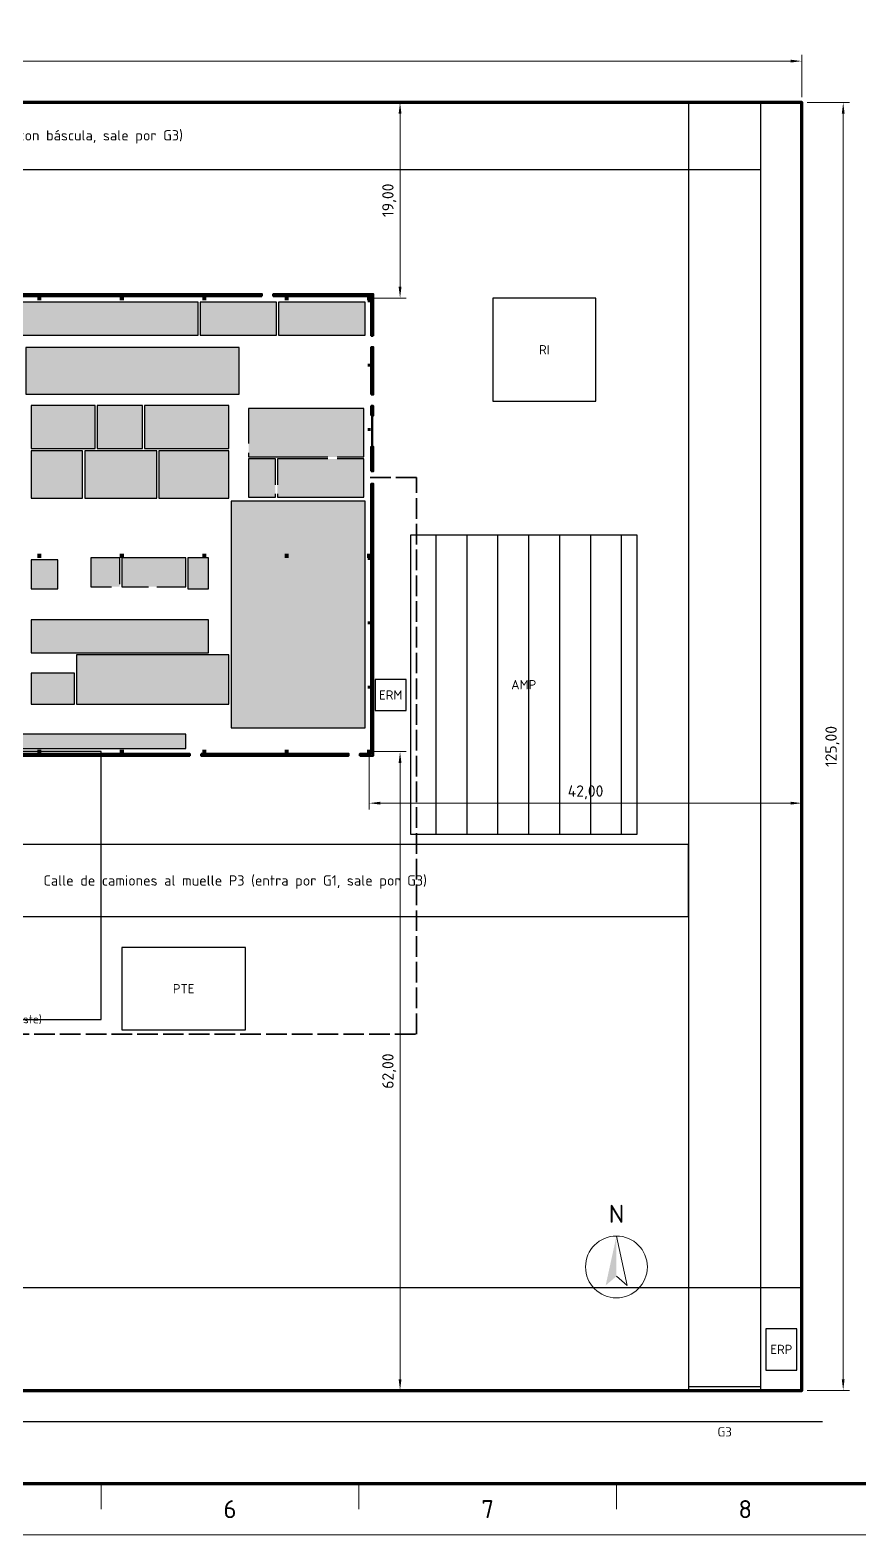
# Model space of a CAD drawing. Header units: millimetres. Extents: x 0 to 1682, y 0 to 1189.
# Drawn here: x 227.2 to 388, y 0 to 292 of the extents above; entities that cross this region are included whole.
import ezdxf
from ezdxf.enums import TextEntityAlignment as Align

# ---------------------------------------------------------------- set-up
doc = ezdxf.new("R2010")
doc.units = ezdxf.units.MM
doc.linetypes.add('IRAM-E-TRAZOS', pattern=[5, 4, -1])
for name, color, linetype, lineweight in [('06-TEXTO', 7, 'CONTINUOUS', 25), ('07-RECUADRO', 7, 'CONTINUOUS', 70), ('08-FINA', 5, 'CONTINUOUS', 18), ('A-ABERTURA', 7, 'CONTINUOUS', 25), ('A-COLUMNA', 7, 'CONTINUOUS', 50), ('A-COTA', 7, 'CONTINUOUS', 18), ('A-EXTERIOR', 8, 'CONTINUOUS', 25), ('A-LOCAL', 7, 'CONTINUOUS', 25), ('A-MURO', 7, 'CONTINUOUS', 50), ('A-RELLENO', 9, 'CONTINUOUS', 13), ('A-SECTOR', 1, 'CONTINUOUS', 25), ('A-TEXTO', 7, 'CONTINUOUS', 18)]:
    doc.layers.add(name, color=color, linetype=linetype, lineweight=lineweight)
doc.layers.add('A-PASILLO', color=2, linetype='IRAM-E-TRAZOS', lineweight=35, true_color=0xd7a500)
doc.layers.add('A-VENTANA', color=4, linetype='CONTINUOUS', lineweight=18, true_color=0x0096c8)
doc.styles.add('ISO3098', font='isocpeur.ttf')
doc.dimstyles.new('FLAMA-IRAM', dxfattribs={"dimtxt": 3.5, "dimasz": 3.5, "dimexe": 2, "dimexo": 1.5, "dimgap": 1, "dimtad": 1, "dimdec": 1, "dimtxsty": 'ISO3098', "dimblk": 'IRAM_FLECHA', "dimblk1": 'IRAM_FLECHA', "dimblk2": 'IRAM_FLECHA', "dimcen": 2.5, "dimclrd": 3, "dimclre": 3, "dimclrt": 3, "dimazin": 3, "dimtfac": 1, "dimtmove": 0, "dimatfit": 3, "dimlwd": 18, "dimlwe": 18})

# ---------------------------------------------------------------- blocks, each defined once
blk = doc.blocks.new('IRAM_FLECHA')
blk.add_solid([(0, 0), (-1, 0.125), (-1, -0.125)])

msp = doc.modelspace()

# ---------------------------------------------------------------- hatches: boundary and pattern name
at = {"layer": 'A-COLUMNA', "true_color": 0x000000}
h = msp.add_hatch(color=7, dxfattribs=at)
h.dxf.hatch_style = 1
h.paths.add_polyline_path([(228.6, 239.6), (229.4, 239.6), (229.4, 240.4), (228.6, 240.4)])
h = msp.add_hatch(color=7, dxfattribs=at)
h.dxf.hatch_style = 1
h.paths.add_polyline_path([(244.6, 239.6), (245.4, 239.6), (245.4, 240.4), (244.6, 240.4)])
h = msp.add_hatch(color=7, dxfattribs=at)
h.dxf.hatch_style = 1
h.paths.add_polyline_path([(260.6, 239.6), (261.4, 239.6), (261.4, 240.4), (260.6, 240.4)])
h = msp.add_hatch(color=7, dxfattribs=at)
h.dxf.hatch_style = 1
h.paths.add_polyline_path([(276.6, 239.6), (277.4, 239.6), (277.4, 240.4), (276.6, 240.4)])
h = msp.add_hatch(color=7, dxfattribs=at)
h.dxf.hatch_style = 1
h.paths.add_polyline_path([(292.6, 239.6), (293.4, 239.6), (293.4, 240.4), (292.6, 240.4)])
h = msp.add_hatch(color=7, dxfattribs=at)
h.dxf.hatch_style = 1
h.paths.add_polyline_path([(292.7, 239.2), (293.3, 239.2), (293.3, 239.8), (292.7, 239.8)])
h = msp.add_hatch(color=7, dxfattribs=at)
h.dxf.hatch_style = 1
h.paths.add_polyline_path([(292.7, 226.7), (293.3, 226.7), (293.3, 227.3), (292.7, 227.3)])
h = msp.add_hatch(color=7, dxfattribs=at)
h.dxf.hatch_style = 1
h.paths.add_polyline_path([(292.7, 214.2), (293.3, 214.2), (293.3, 214.8), (292.7, 214.8)])
h = msp.add_hatch(color=7, dxfattribs=at)
h.dxf.hatch_style = 1
h.paths.add_polyline_path([(228.6, 189.6), (229.4, 189.6), (229.4, 190.4), (228.6, 190.4)])
h = msp.add_hatch(color=7, dxfattribs=at)
h.dxf.hatch_style = 1
h.paths.add_polyline_path([(244.6, 189.6), (245.4, 189.6), (245.4, 190.4), (244.6, 190.4)])
h = msp.add_hatch(color=7, dxfattribs=at)
h.dxf.hatch_style = 1
h.paths.add_polyline_path([(260.6, 189.6), (261.4, 189.6), (261.4, 190.4), (260.6, 190.4)])
h = msp.add_hatch(color=7, dxfattribs=at)
h.dxf.hatch_style = 1
h.paths.add_polyline_path([(276.6, 189.6), (277.4, 189.6), (277.4, 190.4), (276.6, 190.4)])
h = msp.add_hatch(color=7, dxfattribs=at)
h.dxf.hatch_style = 1
h.paths.add_polyline_path([(292.6, 189.6), (293.4, 189.6), (293.4, 190.4), (292.6, 190.4)])
h = msp.add_hatch(color=7, dxfattribs=at)
h.dxf.hatch_style = 1
h.paths.add_polyline_path([(292.7, 189.2), (293.3, 189.2), (293.3, 189.8), (292.7, 189.8)])
h = msp.add_hatch(color=7, dxfattribs=at)
h.dxf.hatch_style = 1
h.paths.add_polyline_path([(292.7, 176.7), (293.3, 176.7), (293.3, 177.3), (292.7, 177.3)])
h = msp.add_hatch(color=7, dxfattribs=at)
h.dxf.hatch_style = 1
h.paths.add_polyline_path([(292.7, 164.2), (293.3, 164.2), (293.3, 164.8), (292.7, 164.8)])
h = msp.add_hatch(color=7, dxfattribs=at)
h.dxf.hatch_style = 1
h.paths.add_polyline_path([(228.6, 151.6), (229.4, 151.6), (229.4, 152.4), (228.6, 152.4)])
h = msp.add_hatch(color=7, dxfattribs=at)
h.dxf.hatch_style = 1
h.paths.add_polyline_path([(244.6, 151.6), (245.4, 151.6), (245.4, 152.4), (244.6, 152.4)])
h = msp.add_hatch(color=7, dxfattribs=at)
h.dxf.hatch_style = 1
h.paths.add_polyline_path([(260.6, 151.6), (261.4, 151.6), (261.4, 152.4), (260.6, 152.4)])
h = msp.add_hatch(color=7, dxfattribs=at)
h.dxf.hatch_style = 1
h.paths.add_polyline_path([(276.6, 151.6), (277.4, 151.6), (277.4, 152.4), (276.6, 152.4)])
h = msp.add_hatch(color=7, dxfattribs=at)
h.dxf.hatch_style = 1
h.paths.add_polyline_path([(292.6, 151.6), (293.4, 151.6), (293.4, 152.4), (292.6, 152.4)])
at = {"layer": 'A-EXTERIOR'}
h = msp.add_hatch(dxfattribs=at)
h.set_pattern_fill('ANSI31', scale=1.88976, angle=45)
h.paths.add_polyline_path([(301, 136), (345, 136), (345, 194), (301, 194)])
at = {"layer": 'A-MURO', "true_color": 0x464646}
h = msp.add_hatch(color=7, dxfattribs=at)
h.dxf.hatch_style = 1
h.paths.add_polyline_path([(272.2, 240.4), (215.6, 240.4), (215.6, 240.8), (272.2, 240.8)])
h = msp.add_hatch(color=7, dxfattribs=at)
h.dxf.hatch_style = 1
h.paths.add_polyline_path([(293.8, 232.7), (293.4, 232.7), (293.4, 240.4), (274.4, 240.4), (274.4, 240.8), (293.8, 240.8)])
h = msp.add_hatch(color=7, dxfattribs=at)
h.dxf.hatch_style = 1
h.paths.add_polyline_path([(293.4, 221.3), (293.4, 230.5), (293.8, 230.5), (293.8, 221.3)])
h = msp.add_hatch(color=7, dxfattribs=at)
h.dxf.hatch_style = 1
h.paths.add_polyline_path([(293.4, 217.2), (293.4, 219.1), (293.8, 219.1), (293.8, 217.2)])
h = msp.add_hatch(color=7, dxfattribs=at)
h.dxf.hatch_style = 1
h.paths.add_polyline_path([(293.4, 206.4), (293.4, 211.2), (293.8, 211.2), (293.8, 206.4)])
h = msp.add_hatch(color=7, dxfattribs=at)
h.dxf.hatch_style = 1
h.paths.add_polyline_path([(291.2, 151.2), (291.2, 151.6), (293.4, 151.6), (293.4, 204), (293.8, 204), (293.8, 151.2)])
h = msp.add_hatch(color=7, dxfattribs=at)
h.dxf.hatch_style = 1
h.paths.add_polyline_path([(223.3, 151.6), (258.2, 151.6), (258.2, 151.2), (223.3, 151.2)])
h = msp.add_hatch(color=7, dxfattribs=at)
h.dxf.hatch_style = 1
h.paths.add_polyline_path([(260.4, 151.6), (289, 151.6), (289, 151.2), (260.4, 151.2)])
at = {"layer": 'A-RELLENO', "true_color": 0xe8e8e8}
h = msp.add_hatch(color=7, dxfattribs=at)
h.dxf.hatch_style = 1
h.paths.add_polyline_path([(213, 232.8), (259.8, 232.8), (259.8, 239.2), (213, 239.2)])
at = {"layer": 'A-RELLENO', "true_color": 0xfde4c8}
h = msp.add_hatch(color=7, dxfattribs=at)
h.dxf.hatch_style = 1
h.paths.add_polyline_path([(260.2, 232.8), (275, 232.8), (275, 239.2), (260.2, 239.2)])
at = {"layer": 'A-RELLENO', "true_color": 0xe8e8e8}
h = msp.add_hatch(color=7, dxfattribs=at)
h.dxf.hatch_style = 1
h.paths.add_polyline_path([(275.4, 232.8), (292.2, 232.8), (292.2, 239.2), (275.4, 239.2)])
at = {"layer": 'A-RELLENO', "true_color": 0xfde4c8}
h = msp.add_hatch(color=7, dxfattribs=at)
h.dxf.hatch_style = 1
h.paths.add_polyline_path([(226.4, 221.4), (267.8, 221.4), (267.8, 230.4), (226.4, 230.4)])
h = msp.add_hatch(color=7, dxfattribs=at)
h.dxf.hatch_style = 1
h.paths.add_polyline_path([(227.4, 210.8), (239.8, 210.8), (239.8, 219.2), (227.4, 219.2)])
h = msp.add_hatch(color=7, dxfattribs=at)
h.dxf.hatch_style = 1
h.paths.add_polyline_path([(240.2, 210.8), (249, 210.8), (249, 219.2), (240.2, 219.2)])
h = msp.add_hatch(color=7, dxfattribs=at)
h.dxf.hatch_style = 1
h.paths.add_polyline_path([(249.4, 210.8), (265.8, 210.8), (265.8, 219.2), (249.4, 219.2)])
at = {"layer": 'A-RELLENO', "true_color": 0xfff8cd}
h = msp.add_hatch(color=7, dxfattribs=at)
h.dxf.hatch_style = 1
h.paths.add_polyline_path([(269.6, 209.2), (292, 209.2), (292, 218.6), (269.6, 218.6)])
at = {"layer": 'A-RELLENO', "true_color": 0xfde4c8}
h = msp.add_hatch(color=7, dxfattribs=at)
h.dxf.hatch_style = 1
h.paths.add_polyline_path([(227.4, 201.2), (237.4, 201.2), (237.4, 210.4), (227.4, 210.4)])
h = msp.add_hatch(color=7, dxfattribs=at)
h.dxf.hatch_style = 1
h.paths.add_polyline_path([(237.8, 201.2), (251.8, 201.2), (251.8, 210.4), (237.8, 210.4)])
h = msp.add_hatch(color=7, dxfattribs=at)
h.dxf.hatch_style = 1
h.paths.add_polyline_path([(252.2, 201.2), (265.8, 201.2), (265.8, 210.4), (252.2, 210.4)])
at = {"layer": 'A-RELLENO', "true_color": 0xfff8cd}
h = msp.add_hatch(color=7, dxfattribs=at)
h.dxf.hatch_style = 1
h.paths.add_polyline_path([(269.6, 201.4), (274.8, 201.4), (274.8, 208.8), (269.6, 208.8)])
h = msp.add_hatch(color=7, dxfattribs=at)
h.dxf.hatch_style = 1
h.paths.add_polyline_path([(275.2, 201.4), (292, 201.4), (292, 208.8), (275.2, 208.8)])
at = {"layer": 'A-RELLENO', "true_color": 0xfad7cd}
h = msp.add_hatch(color=7, dxfattribs=at)
h.dxf.hatch_style = 1
h.paths.add_polyline_path([(266.2, 156.6), (292.2, 156.6), (292.2, 200.6), (266.2, 200.6)])
at = {"layer": 'A-RELLENO', "true_color": 0xd7eed2}
h = msp.add_hatch(color=7, dxfattribs=at)
h.dxf.hatch_style = 1
h.paths.add_polyline_path([(227.4, 183.6), (232.6, 183.6), (232.6, 189.2), (227.4, 189.2)])
at = {"layer": 'A-RELLENO', "true_color": 0xfff8cd}
h = msp.add_hatch(color=7, dxfattribs=at)
h.dxf.hatch_style = 1
h.paths.add_polyline_path([(239, 184), (244.6, 184), (244.6, 189.6), (239, 189.6)])
h = msp.add_hatch(color=7, dxfattribs=at)
h.dxf.hatch_style = 1
h.paths.add_polyline_path([(245, 184), (257.4, 184), (257.4, 189.6), (245, 189.6)])
at = {"layer": 'A-RELLENO', "true_color": 0xe8e8e8}
h = msp.add_hatch(color=7, dxfattribs=at)
h.dxf.hatch_style = 1
h.paths.add_polyline_path([(257.8, 183.6), (261.8, 183.6), (261.8, 189.6), (257.8, 189.6)])
at = {"layer": 'A-RELLENO', "true_color": 0xd7eed2}
h = msp.add_hatch(color=7, dxfattribs=at)
h.dxf.hatch_style = 1
h.paths.add_polyline_path([(227.4, 171.2), (261.8, 171.2), (261.8, 177.6), (227.4, 177.6)])
at = {"layer": 'A-RELLENO', "true_color": 0xc8e8c8}
h = msp.add_hatch(color=7, dxfattribs=at)
h.dxf.hatch_style = 1
h.paths.add_polyline_path([(236.2, 161.2), (265.8, 161.2), (265.8, 170.8), (236.2, 170.8)])
at = {"layer": 'A-RELLENO', "true_color": 0xcde1f5}
h = msp.add_hatch(color=7, dxfattribs=at)
h.dxf.hatch_style = 1
h.paths.add_polyline_path([(227.4, 161.2), (235.8, 161.2), (235.8, 167.2), (227.4, 167.2)])
h = msp.add_hatch(color=7, dxfattribs=at)
h.dxf.hatch_style = 1
h.paths.add_polyline_path([(224.4, 152.6), (257.4, 152.6), (257.4, 155.4), (224.4, 155.4)])
at = {"layer": 'A-TEXTO', "true_color": 0x000000}
h = msp.add_hatch(color=7, dxfattribs=at)
h.dxf.hatch_style = 1
h.paths.add_polyline_path([(341, 58), (338.9, 48.4), (341, 50.2)])

# ---------------------------------------------------------------- linework, layer by layer
at = {"layer": '07-RECUADRO'}
msp.add_lwpolyline([(25, 10), (1672, 10), (1672, 1179), (25, 1179)], close=True, dxfattribs=at)
at = {"layer": '08-FINA'}
for p, q in [((241, 10), (241, 5)), ((291, 10), (291, 5)), ((341, 10), (341, 5))]:
    msp.add_line(p, q, dxfattribs=at)
msp.add_lwpolyline([(0, 0), (1682, 0), (1682, 1189), (0, 1189)], close=True, dxfattribs=at)
at = {"layer": 'A-ABERTURA'}
for p, q in [((355, 28.8), (369, 28.8)), ((355, 28), (369, 28))]:
    msp.add_line(p, q, dxfattribs=at)
at = {"layer": 'A-EXTERIOR'}
msp.add_line((33, 22), (381, 22), dxfattribs=at)
at = {"layer": 'A-EXTERIOR', "lineweight": 70}
msp.add_lwpolyline([(37, 28), (377, 28), (377, 278), (37, 278)], close=True, dxfattribs=at)
at = {"layer": 'A-EXTERIOR'}
for points in [[(45, 265), (369, 265), (369, 278), (45, 278)], [(355, 28), (369, 28), (369, 278), (355, 278)], [(317, 220), (337, 220), (337, 240), (317, 240)], [(301, 136), (345, 136), (345, 194), (301, 194)], [(294.2, 160), (300.2, 160), (300.2, 166), (294.2, 166)], [(197, 100), (241, 100), (241, 152), (197, 152)], [(177, 120), (355, 120), (355, 134), (177, 134)], [(245, 98), (269, 98), (269, 114), (245, 114)], [(370, 32), (376, 32), (376, 40), (370, 40)]]:
    msp.add_lwpolyline(points, close=True, dxfattribs=at)
at = {"layer": 'A-LOCAL'}
for p, q in [((292, 218.6), (269.6, 218.6)), ((269.6, 218.6), (269.6, 211.8)), ((292, 209.2), (292, 218.6)), ((269.6, 210), (269.6, 209.2)), ((269.6, 209.2), (285, 209.2)), ((274.8, 208.8), (269.6, 208.8)), ((269.6, 208.8), (269.6, 201.4)), ((274.8, 203.8), (274.8, 208.8)), ((285, 208.8), (275.2, 208.8)), ((275.2, 208.8), (275.2, 203.8)), ((286.8, 209.2), (292, 209.2)), ((292, 208.8), (286.8, 208.8)), ((292, 201.4), (292, 208.8)), ((274.8, 201.4), (274.8, 202)), ((275.2, 202), (275.2, 201.4)), ((269.6, 201.4), (274.8, 201.4)), ((275.2, 201.4), (292, 201.4)), ((244.6, 189.6), (239, 189.6)), ((239, 189.6), (239, 184)), ((244.6, 184.5), (244.6, 189.6)), ((257.4, 189.6), (245, 189.6)), ((245, 189.6), (245, 184)), ((257.4, 184), (257.4, 189.6)), ((239, 184), (243, 184)), ((245, 184), (250.2, 184)), ((251.8, 184), (257.4, 184))]:
    msp.add_line(p, q, dxfattribs=at)
at = {"layer": 'A-MURO'}
for points in [[(272.2, 240.4), (215.6, 240.4), (215.6, 240.8), (272.2, 240.8)], [(293.8, 232.7), (293.4, 232.7), (293.4, 240.4), (274.4, 240.4), (274.4, 240.8), (293.8, 240.8)], [(293.4, 221.3), (293.4, 230.5), (293.8, 230.5), (293.8, 221.3)], [(293.4, 217.2), (293.4, 219.1), (293.8, 219.1), (293.8, 217.2)], [(293.4, 206.4), (293.4, 211.2), (293.8, 211.2), (293.8, 206.4)], [(291.2, 151.2), (291.2, 151.6), (293.4, 151.6), (293.4, 204), (293.8, 204), (293.8, 151.2)], [(223.3, 151.6), (258.2, 151.6), (258.2, 151.2), (223.3, 151.2)], [(260.4, 151.6), (289, 151.6), (289, 151.2), (260.4, 151.2)]]:
    msp.add_lwpolyline(points, close=True, dxfattribs=at)
at = {"layer": 'A-PASILLO'}
msp.add_lwpolyline([(78, 97.2), (302.2, 97.2), (302.2, 205.2), (293, 205.2)], dxfattribs=at)
at = {"layer": 'A-SECTOR'}
msp.add_line((37, 48), (377, 48), dxfattribs=at)
for points in [[(213, 232.8), (259.8, 232.8), (259.8, 239.2), (213, 239.2)], [(260.2, 232.8), (275, 232.8), (275, 239.2), (260.2, 239.2)], [(275.4, 232.8), (292.2, 232.8), (292.2, 239.2), (275.4, 239.2)], [(226.4, 221.4), (267.8, 221.4), (267.8, 230.4), (226.4, 230.4)], [(227.4, 210.8), (239.8, 210.8), (239.8, 219.2), (227.4, 219.2)], [(240.2, 210.8), (249, 210.8), (249, 219.2), (240.2, 219.2)], [(249.4, 210.8), (265.8, 210.8), (265.8, 219.2), (249.4, 219.2)], [(227.4, 201.2), (237.4, 201.2), (237.4, 210.4), (227.4, 210.4)], [(237.8, 201.2), (251.8, 201.2), (251.8, 210.4), (237.8, 210.4)], [(252.2, 201.2), (265.8, 201.2), (265.8, 210.4), (252.2, 210.4)], [(266.2, 156.6), (292.2, 156.6), (292.2, 200.6), (266.2, 200.6)], [(227.4, 183.6), (232.6, 183.6), (232.6, 189.2), (227.4, 189.2)], [(257.8, 183.6), (261.8, 183.6), (261.8, 189.6), (257.8, 189.6)], [(227.4, 171.2), (261.8, 171.2), (261.8, 177.6), (227.4, 177.6)], [(236.2, 161.2), (265.8, 161.2), (265.8, 170.8), (236.2, 170.8)], [(227.4, 161.2), (235.8, 161.2), (235.8, 167.2), (227.4, 167.2)], [(224.4, 152.6), (257.4, 152.6), (257.4, 155.4), (224.4, 155.4)]]:
    msp.add_lwpolyline(points, close=True, dxfattribs=at)
at = {"layer": 'A-TEXTO'}
msp.add_lwpolyline([(341, 58), (343.1, 48.4), (341, 50.2)], dxfattribs=at)
msp.add_circle((341, 52), 6, dxfattribs=at)
at = {"layer": 'A-VENTANA'}
for p, q in [((293.48, 211.2), (293.48, 217.2)), ((293.6, 211.2), (293.6, 217.2)), ((293.72, 211.2), (293.72, 217.2))]:
    msp.add_line(p, q, dxfattribs=at)

# ---------------------------------------------------------------- texts
at = {"layer": '06-TEXTO', "style": 'ISO3098'}
for s, p in [('6', (266, 5)), ('7', (316, 5)), ('8', (366, 5))]:
    msp.add_text(s, height=3.5, dxfattribs=at).set_placement(p, align=Align.MIDDLE_CENTER)
at = {"layer": 'A-TEXTO', "style": 'ISO3098'}
for s, height, p in [('Calle interna de camiones 7 m (sentido: entra por G1 con báscula, sale por G3)', 2, (207, 271.6)), ('RI', 1.8, (327, 230)), ('ERM', 1.8, (297.2, 163)), ('AMP', 1.8, (323, 165)), ('Calle de camiones al muelle P3 (entra por G1, sale por G3)', 2, (267, 127)), ('PTE', 1.8, (257, 106)), ('ERP', 1.8, (373, 36)), ('G3', 1.8, (362, 20))]:
    msp.add_text(s, height=height, dxfattribs=at).set_placement(p, align=Align.MIDDLE_CENTER)
for s, height, p in [('Camino peatonal de visitas a administración (AD-1, fachada este)', 1.6, (197, 98.8)), ('N', 3.5, (341, 59.5))]:
    msp.add_text(s, height=height, dxfattribs=at).set_placement(p, align=Align.BOTTOM_CENTER)

# ---------------------------------------------------------------- dimensions: what is measured, and where the dimension line sits
at = {"layer": 'A-COTA'}
for base, p1, p2 in [((37, 286), (37, 278), (377, 278)), ((293, 142), (293, 152), (377, 152))]:
    msp.add_linear_dim(base=base, p1=p1, p2=p2, dimstyle='FLAMA-IRAM', override={"dimtxt": 2.2, "dimasz": 2.2, "dimexe": 1.2, "dimexo": 1, "dimdec": 2, "dimlfac": 0.5, "dimzin": 0}, dxfattribs=at).render()
for base, p1, p2 in [((299, 240), (293, 240), (293, 278)), ((385, 28), (377, 28), (377, 278)), ((299, 28), (293, 28), (293, 152))]:
    msp.add_linear_dim(base=base, p1=p1, p2=p2, angle=90, dimstyle='FLAMA-IRAM', override={"dimtxt": 2.2, "dimasz": 2.2, "dimexe": 1.2, "dimexo": 1, "dimdec": 2, "dimlfac": 0.5, "dimzin": 0}, dxfattribs=at).render()

doc.saveas('drawing.dxf')
